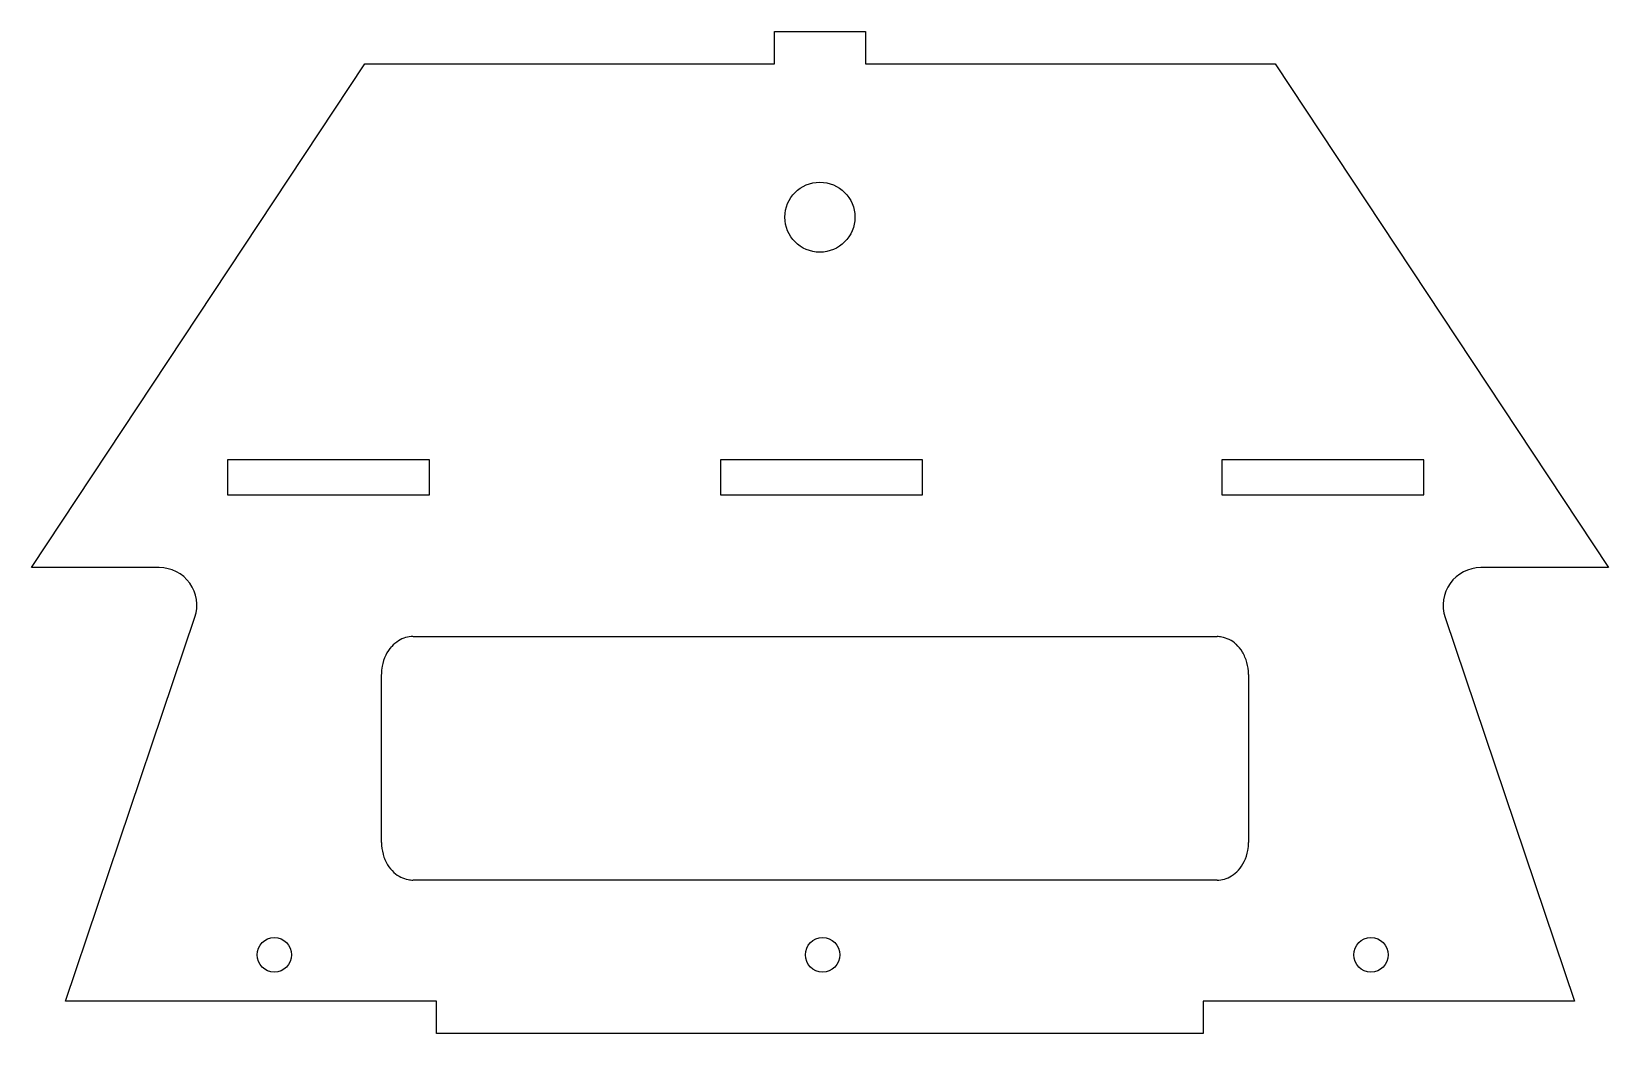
# Model space of a CAD drawing. Header units: millimetres. Extents: x -73 to 73, y -711 to -619.
import ezdxf

# ---------------------------------------------------------------- set-up
doc = ezdxf.new("R2010")
doc.units = ezdxf.units.MM
doc.header["$MEASUREMENT"] = 0

msp = doc.modelspace()

# ---------------------------------------------------------------- linework, layer by layer
for p, q in [((-37.75, -674.66), (36.85, -674.66)), ((-40.67, -693.75), (-40.67, -678.16)), ((39.77, -678.16), (39.77, -693.75)), ((36.85, -697.25), (-37.75, -697.25))]:
    msp.add_line(p, q)
msp.add_lwpolyline([(4.23, -618.51), (4.23, -621.51), (42.25, -621.51), (73.17, -668.26), (61.32, -668.26, 0.512982), (58, -672.88), (70, -708.49), (35.56, -708.49), (35.56, -711.49), (-35.56, -711.49), (-35.56, -708.49), (-70, -708.49), (-57.99, -672.85, 0.514553), (-61.3, -668.26), (-73.15, -668.26), (-42.23, -621.51), (-4.21, -621.51), (-4.21, -618.51)], format="xyb", close=True)
for points in [[(-36.21, -658.24), (-54.96, -658.24), (-54.96, -661.49), (-36.21, -661.49)], [(9.52, -661.49), (9.52, -658.24), (-9.23, -658.24), (-9.23, -661.49)], [(37.29, -658.24), (37.29, -661.49), (56.03, -661.49), (56.03, -658.24)]]:
    msp.add_lwpolyline(points, close=True)
for centre, radius in [((0, -635.74), 3.25), ((-50.62, -704.19), 1.6), ((0.25, -704.19), 1.6), ((51.13, -704.19), 1.6)]:
    msp.add_circle(centre, radius)
for centre, radius, start, end in [((-37.14, -677.91), 3.49, 138.0695, 154.1198), ((-37.5, -677.58), 2.99, 122.077, 138.0613), ((-37.71, -677.27), 2.62, 106.2436, 122.0048), ((-37.76, -677.11), 2.46, 89.9133, 106.1367), ((36.85, -677.11), 2.45, 79.6998, 90.0931), ((36.83, -677.19), 2.53, 63.3316, 79.5953), ((36.69, -677.47), 2.85, 47.2877, 63.2406), ((36.37, -677.81), 3.32, 31.2571, 47.2584), ((-36.51, -678.15), 4.17, 169.7217, 180.0956), ((-36.76, -678.1), 3.91, 154.0807, 169.7907), ((35.97, -678.06), 3.78, 15.3856, 31.2935), ((35.65, -678.15), 4.12, -0.1441, 15.4209), ((-36.55, -693.76), 4.12, 179.8559, 195.4209), ((-36.88, -693.86), 3.78, 195.3856, 211.2935), ((35.85, -693.81), 3.91, 334.0807, 349.7907), ((35.6, -693.76), 4.17, -10.2783, 0.0956), ((-37.27, -694.1), 3.32, 211.2571, 227.2584), ((36.6, -694.33), 2.99, 302.077, 318.0613), ((36.23, -694), 3.49, 318.0695, 334.1198), ((-37.59, -694.44), 2.85, 227.2877, 243.2406), ((-37.74, -694.72), 2.53, 243.3316, 259.5953), ((-37.76, -694.8), 2.45, 259.6998, 270.0931), ((36.85, -694.8), 2.46, 269.9133, 286.1367), ((36.8, -694.64), 2.62, 286.2436, 302.0048)]:
    msp.add_arc(centre, radius, start, end)

doc.saveas('drawing.dxf')
